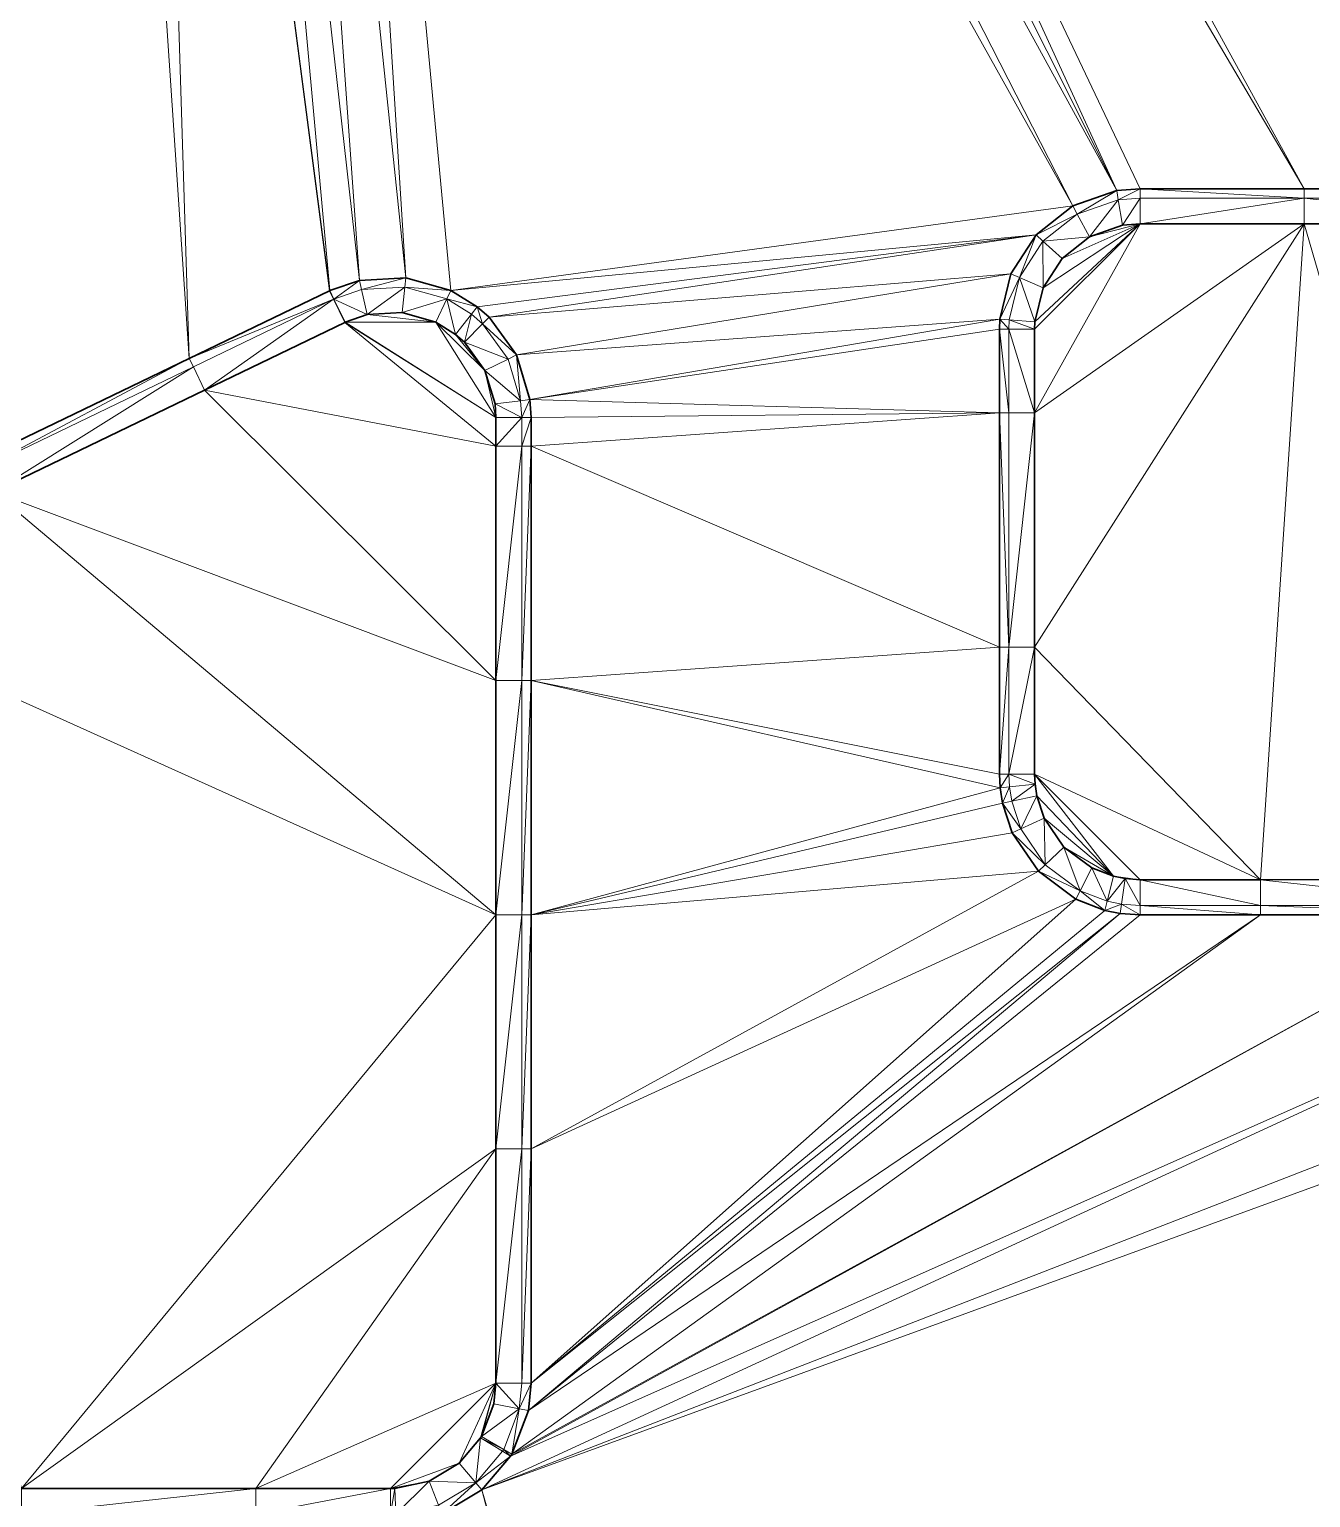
# Model space of a CAD drawing. Header units: metres. Extents: x 246428 to 246884, y 7418966 to 7419490.
# Drawn here: x 246680.49 to 246685.96, y 7419414.17 to 7419420.44 of the extents above; entities that cross this region are included whole.
import ezdxf

# ---------------------------------------------------------------- set-up
doc = ezdxf.new("R2010")
doc.units = ezdxf.units.M
doc.linetypes.add('blank name', pattern=[0])
doc.layers.add('_12D_UNMAPPED', color=7, linetype='Continuous')
for name, color, linetype, lineweight, true_color in [('KERB_BACK', 7, 'Continuous', 35, 0x5fd2ff), ('KERB_LINE', 7, 'Continuous', 18, 0xb9b9b9), ('KERB_LIP', 7, 'Continuous', 35, 0x5fd2ff), ('KERB_TOP', 7, 'Continuous', 18, 0xb9b9b9)]:
    doc.layers.add(name, color=color, linetype=linetype, lineweight=lineweight, true_color=true_color)

msp = doc.modelspace()

# ---------------------------------------------------------------- linework, layer by layer
at = {"layer": '_12D_UNMAPPED', "color": 3, "linetype": 'blank name', "lineweight": 0}
for points in [[(246687.2919, 7419419.734, 34.391), (246682.5314, 7419426.3465, 34.2366), (246687.5807, 7419430.9053, 34.2846)], [(246682.5314, 7419426.3465, 34.2366), (246686.9295, 7419419.7553, 34.3842), (246682.4414, 7419426.1137, 34.2375)], [(246686.9594, 7419419.7551, 34.3848), (246686.9296, 7419419.7553, 34.3842), (246682.5314, 7419426.3465, 34.2366)], [(246686.9296, 7419419.7553, 34.3842), (246686.9295, 7419419.7553, 34.3842), (246682.5314, 7419426.3465, 34.2366)], [(246687.2252, 7419419.7411, 34.3896), (246686.9594, 7419419.7551, 34.3848), (246682.5314, 7419426.3465, 34.2366)], [(246687.2919, 7419419.734, 34.391), (246687.2252, 7419419.7411, 34.3896), (246682.5314, 7419426.3465, 34.2366)], [(246682.4414, 7419426.1137, 34.2375), (246685.9295, 7419419.7553, 34.366), (246682.3086, 7419425.9024, 34.2384)], [(246686.9295, 7419419.7553, 34.3842), (246685.9295, 7419419.7553, 34.366), (246682.4414, 7419426.1137, 34.2375)], [(246682.3086, 7419425.9024, 34.2384), (246685.1299, 7419419.747, 34.3517), (246682.1378, 7419425.7204, 34.2358)], [(246685.2295, 7419419.7553, 34.3532), (246685.1299, 7419419.747, 34.3517), (246682.3086, 7419425.9024, 34.2384)], [(246685.9295, 7419419.7553, 34.366), (246685.2295, 7419419.7553, 34.3532), (246682.3086, 7419425.9024, 34.2384)], [(246680.5188, 7419425.6426, 34.2083), (246679.3689, 7419418.1618, 34.2622), (246680.3313, 7419425.8074, 34.2035)], [(246682.1378, 7419425.7204, 34.2358), (246685.1299, 7419419.747, 34.3517), (246681.9353, 7419425.5743, 34.2332)], [(246680.2697, 7419418.5962, 34.2743), (246679.3689, 7419418.1618, 34.2622), (246680.5188, 7419425.6426, 34.2083)], [(246680.7343, 7419425.5166, 34.2132), (246680.2697, 7419418.5962, 34.2743), (246680.5188, 7419425.6426, 34.2083)], [(246681.9353, 7419425.5743, 34.2332), (246684.9418, 7419419.6818, 34.3487), (246681.7087, 7419425.4697, 34.2305)], [(246685.1299, 7419419.747, 34.3517), (246684.9418, 7419419.6818, 34.3487), (246681.9353, 7419425.5743, 34.2332)], [(246681.1704, 7419419.0306, 34.2864), (246680.2697, 7419418.5962, 34.2743), (246680.7343, 7419425.5166, 34.2132)], [(246680.9699, 7419425.4342, 34.2181), (246681.1704, 7419419.0306, 34.2864), (246680.7343, 7419425.5166, 34.2132)], [(246681.7087, 7419425.4697, 34.2305), (246682.0953, 7419419.3751, 34.3005), (246681.4663, 7419425.4102, 34.2279)], [(246682.2868, 7419419.3208, 34.3042), (246682.0953, 7419419.3751, 34.3005), (246681.7087, 7419425.4697, 34.2305)], [(246684.9418, 7419419.6818, 34.3487), (246682.2868, 7419419.3208, 34.3042), (246681.7087, 7419425.4697, 34.2305)], [(246681.7709, 7419419.3202, 34.2944), (246681.7689, 7419419.3192, 34.2944), (246680.9699, 7419425.4342, 34.2181)], [(246681.2169, 7419425.3983, 34.223), (246681.7709, 7419419.3202, 34.2944), (246680.9699, 7419425.4342, 34.2181)], [(246681.7689, 7419419.3192, 34.2944), (246681.1704, 7419419.0306, 34.2864), (246680.9699, 7419425.4342, 34.2181)], [(246681.4663, 7419425.4102, 34.2279), (246681.8966, 7419419.3639, 34.2969), (246681.2169, 7419425.3983, 34.223)], [(246681.8966, 7419419.3639, 34.2969), (246681.7709, 7419419.3202, 34.2944), (246681.2169, 7419425.3983, 34.223)], [(246682.0953, 7419419.3751, 34.3005), (246681.8966, 7419419.3639, 34.2969), (246681.4663, 7419425.4102, 34.2279)], [(246684.9418, 7419419.6818, 34.3487), (246685.1299, 7419419.747, 34.3517), (246684.961, 7419419.6467, 34.4987)], [(246685.1299, 7419419.747, 34.3517), (246685.1366, 7419419.7075, 34.5017), (246684.961, 7419419.6467, 34.4987)], [(246685.1299, 7419419.747, 34.3517), (246685.2295, 7419419.7553, 34.3532), (246685.1366, 7419419.7075, 34.5017)], [(246685.2295, 7419419.7553, 34.3532), (246685.2295, 7419419.7153, 34.5032), (246685.1366, 7419419.7075, 34.5017)], [(246685.2295, 7419419.7553, 34.3532), (246685.9295, 7419419.7553, 34.366), (246685.9295, 7419419.7153, 34.516)], [(246685.2295, 7419419.7553, 34.3532), (246685.9295, 7419419.7153, 34.516), (246685.2295, 7419419.7153, 34.5032)], [(246685.9295, 7419419.7553, 34.366), (246686.9295, 7419419.7153, 34.5342), (246685.9295, 7419419.7153, 34.516)], [(246685.9295, 7419419.7553, 34.366), (246686.9295, 7419419.7553, 34.3842), (246686.9295, 7419419.7153, 34.5342)], [(246682.2868, 7419419.3208, 34.3042), (246684.9418, 7419419.6818, 34.3487), (246684.7854, 7419419.5587, 34.3486)], [(246684.7854, 7419419.5587, 34.3486), (246684.9418, 7419419.6818, 34.3487), (246684.961, 7419419.6467, 34.4987)], [(246684.961, 7419419.6467, 34.4987), (246685.1366, 7419419.7075, 34.5017), (246685.0137, 7419419.5502, 34.4987)], [(246685.1366, 7419419.7075, 34.5017), (246685.1548, 7419419.599, 34.5017), (246685.0137, 7419419.5502, 34.4987)], [(246685.1366, 7419419.7075, 34.5017), (246685.2295, 7419419.7153, 34.5032), (246685.1548, 7419419.599, 34.5017)], [(246685.2295, 7419419.7153, 34.5032), (246685.2295, 7419419.6053, 34.5032), (246685.1548, 7419419.599, 34.5017)], [(246685.2295, 7419419.7153, 34.5032), (246685.9295, 7419419.7153, 34.516), (246685.2295, 7419419.6053, 34.5032)], [(246685.9295, 7419419.7153, 34.516), (246685.9295, 7419419.6053, 34.516), (246685.2295, 7419419.6053, 34.5032)], [(246685.9295, 7419419.7153, 34.516), (246686.9295, 7419419.6053, 34.5342), (246685.9295, 7419419.6053, 34.516)], [(246685.9295, 7419419.7153, 34.516), (246686.9295, 7419419.7153, 34.5342), (246686.9295, 7419419.6053, 34.5342)], [(246684.7854, 7419419.5587, 34.3486), (246684.961, 7419419.6467, 34.4987), (246684.815, 7419419.5318, 34.4986)], [(246684.815, 7419419.5318, 34.4986), (246684.961, 7419419.6467, 34.4987), (246685.0137, 7419419.5502, 34.4987)], [(246682.4, 7419419.2507, 34.3066), (246682.2868, 7419419.3208, 34.3042), (246684.7854, 7419419.5587, 34.3486)], [(246682.45, 7419419.2067, 34.3077), (246682.4, 7419419.2507, 34.3066), (246684.7854, 7419419.5587, 34.3486)], [(246682.45, 7419419.2067, 34.3077), (246684.7854, 7419419.5587, 34.3486), (246684.6778, 7419419.3912, 34.3484)], [(246684.6778, 7419419.3912, 34.3484), (246684.7854, 7419419.5587, 34.3486), (246684.7146, 7419419.3755, 34.4984)], [(246684.7854, 7419419.5587, 34.3486), (246684.815, 7419419.5318, 34.4986), (246684.7146, 7419419.3755, 34.4984)], [(246684.7795, 7419418.7978, 34.5018), (246685.9295, 7419419.6053, 34.516), (246684.7795, 7419417.7978, 34.5118)], [(246684.7795, 7419419.1553, 34.4983), (246685.2295, 7419419.6053, 34.5032), (246684.7795, 7419418.7978, 34.5018)], [(246684.7806, 7419419.1871, 34.4983), (246685.2295, 7419419.6053, 34.5032), (246684.7795, 7419419.1553, 34.4983)], [(246685.2295, 7419419.6053, 34.5032), (246685.9295, 7419419.6053, 34.516), (246684.7795, 7419418.7978, 34.5018)], [(246684.7795, 7419417.7978, 34.5118), (246685.9295, 7419419.6053, 34.516), (246685.7442, 7419416.805, 34.5436)], [(246684.8157, 7419419.3322, 34.4984), (246685.2295, 7419419.6053, 34.5032), (246684.7806, 7419419.1871, 34.4983)], [(246684.8964, 7419419.4579, 34.4986), (246685.2295, 7419419.6053, 34.5032), (246684.8157, 7419419.3322, 34.4984)], [(246685.0137, 7419419.5502, 34.4987), (246685.2295, 7419419.6053, 34.5032), (246684.8964, 7419419.4579, 34.4986)], [(246685.1548, 7419419.599, 34.5017), (246685.2295, 7419419.6053, 34.5032), (246685.0137, 7419419.5502, 34.4987)], [(246685.7442, 7419416.805, 34.5436), (246685.9295, 7419419.6053, 34.516), (246686.7442, 7419416.8051, 34.5619)], [(246685.9295, 7419419.6053, 34.516), (246686.9295, 7419419.6053, 34.5342), (246686.7442, 7419416.8051, 34.5619)], [(246684.7146, 7419419.3755, 34.4984), (246684.815, 7419419.5318, 34.4986), (246684.8157, 7419419.3322, 34.4984)], [(246684.815, 7419419.5318, 34.4986), (246685.0137, 7419419.5502, 34.4987), (246684.8964, 7419419.4579, 34.4986)], [(246684.815, 7419419.5318, 34.4986), (246684.8964, 7419419.4579, 34.4986), (246684.8157, 7419419.3322, 34.4984)], [(246681.8966, 7419419.3639, 34.2969), (246682.0953, 7419419.3751, 34.3005), (246681.9054, 7419419.3248, 34.4469)], [(246682.0953, 7419419.3751, 34.3005), (246682.0909, 7419419.3354, 34.4505), (246681.9054, 7419419.3248, 34.4469)], [(246682.0953, 7419419.3751, 34.3005), (246682.2868, 7419419.3208, 34.3042), (246682.0909, 7419419.3354, 34.4505)], [(246682.5669, 7419419.0456, 34.311), (246682.45, 7419419.2067, 34.3077), (246684.6778, 7419419.3912, 34.3484)], [(246682.5669, 7419419.0456, 34.311), (246684.6778, 7419419.3912, 34.3484), (246684.631, 7419419.1977, 34.3483)], [(246684.631, 7419419.1977, 34.3483), (246684.6778, 7419419.3912, 34.3484), (246684.7146, 7419419.3755, 34.4984)], [(246684.631, 7419419.1977, 34.3483), (246684.7146, 7419419.3755, 34.4984), (246684.6709, 7419419.1949, 34.4983)], [(246684.6709, 7419419.1949, 34.4983), (246684.7146, 7419419.3755, 34.4984), (246684.7806, 7419419.1871, 34.4983)], [(246684.7146, 7419419.3755, 34.4984), (246684.8157, 7419419.3322, 34.4984), (246684.7806, 7419419.1871, 34.4983)], [(246681.1704, 7419419.0306, 34.2864), (246681.7689, 7419419.3192, 34.2944), (246681.7862, 7419419.2832, 34.4444)], [(246681.7689, 7419419.3192, 34.2944), (246681.7709, 7419419.3202, 34.2944), (246681.7881, 7419419.2841, 34.4444)], [(246681.7689, 7419419.3192, 34.2944), (246681.7881, 7419419.2841, 34.4444), (246681.7862, 7419419.2832, 34.4444)], [(246681.7709, 7419419.3202, 34.2944), (246681.8966, 7419419.3639, 34.2969), (246681.7881, 7419419.2841, 34.4444)], [(246681.8966, 7419419.3639, 34.2969), (246681.9054, 7419419.3248, 34.4469), (246681.7881, 7419419.2841, 34.4444)], [(246681.7881, 7419419.2841, 34.4444), (246681.9054, 7419419.3248, 34.4469), (246681.9298, 7419419.2176, 34.4469)], [(246681.9054, 7419419.3248, 34.4469), (246682.0909, 7419419.3354, 34.4505), (246681.9298, 7419419.2176, 34.4469)], [(246682.0909, 7419419.3354, 34.4505), (246682.0789, 7419419.226, 34.4505), (246681.9298, 7419419.2176, 34.4469)], [(246682.0909, 7419419.3354, 34.4505), (246682.2697, 7419419.2846, 34.4542), (246682.0789, 7419419.226, 34.4505)], [(246682.2868, 7419419.3208, 34.3042), (246682.2697, 7419419.2846, 34.4542), (246682.0909, 7419419.3354, 34.4505)], [(246682.2868, 7419419.3208, 34.3042), (246682.4, 7419419.2507, 34.3066), (246682.2697, 7419419.2846, 34.4542)], [(246681.1704, 7419419.0306, 34.2864), (246681.7862, 7419419.2832, 34.4444), (246681.1878, 7419418.9946, 34.4364)], [(246681.1878, 7419418.9946, 34.4364), (246681.7862, 7419419.2832, 34.4444), (246681.2355, 7419418.8955, 34.4364)], [(246681.7862, 7419419.2832, 34.4444), (246681.834, 7419419.1841, 34.4444), (246681.2355, 7419418.8955, 34.4364)], [(246681.7862, 7419419.2832, 34.4444), (246681.7881, 7419419.2841, 34.4444), (246681.834, 7419419.1841, 34.4444)], [(246681.7881, 7419419.2841, 34.4444), (246681.9298, 7419419.2176, 34.4469), (246681.8355, 7419419.1848, 34.4444)], [(246681.7881, 7419419.2841, 34.4444), (246681.8355, 7419419.1848, 34.4444), (246681.834, 7419419.1841, 34.4444)], [(246682.2697, 7419419.2846, 34.4542), (246682.2225, 7419419.1853, 34.4542), (246682.0789, 7419419.226, 34.4505)], [(246682.2697, 7419419.2846, 34.4542), (246682.3073, 7419419.1327, 34.4566), (246682.2225, 7419419.1853, 34.4542)], [(246682.2697, 7419419.2846, 34.4542), (246682.3753, 7419419.2193, 34.4566), (246682.3073, 7419419.1327, 34.4566)], [(246682.4, 7419419.2507, 34.3066), (246682.3753, 7419419.2193, 34.4566), (246682.2697, 7419419.2846, 34.4542)], [(246682.4, 7419419.2507, 34.3066), (246682.422, 7419419.1782, 34.4577), (246682.3753, 7419419.2193, 34.4566)], [(246682.4, 7419419.2507, 34.3066), (246682.45, 7419419.2067, 34.3077), (246682.422, 7419419.1782, 34.4577)], [(246681.834, 7419419.1841, 34.4444), (246682.4795, 7419418.6553, 34.4668), (246681.2355, 7419418.8955, 34.4364)], [(246681.8355, 7419419.1848, 34.4444), (246682.4795, 7419418.7788, 34.4655), (246681.834, 7419419.1841, 34.4444)], [(246682.4795, 7419418.7788, 34.4655), (246682.4795, 7419418.6553, 34.4668), (246681.834, 7419419.1841, 34.4444)], [(246681.9298, 7419419.2176, 34.4469), (246682.2225, 7419419.1853, 34.4542), (246681.8355, 7419419.1848, 34.4444)], [(246682.2225, 7419419.1853, 34.4542), (246682.4795, 7419418.7788, 34.4655), (246681.8355, 7419419.1848, 34.4444)], [(246682.0789, 7419419.226, 34.4505), (246682.2225, 7419419.1853, 34.4542), (246681.9298, 7419419.2176, 34.4469)], [(246682.4325, 7419418.9789, 34.461), (246682.4795, 7419418.7788, 34.4655), (246682.2225, 7419419.1853, 34.4542)], [(246682.3073, 7419419.1327, 34.4566), (246682.4325, 7419418.9789, 34.461), (246682.2225, 7419419.1853, 34.4542)], [(246682.3753, 7419419.2193, 34.4566), (246682.3449, 7419419.0997, 34.4577), (246682.3073, 7419419.1327, 34.4566)], [(246682.3753, 7419419.2193, 34.4566), (246682.422, 7419419.1782, 34.4577), (246682.3449, 7419419.0997, 34.4577)], [(246682.45, 7419419.2067, 34.3077), (246682.5669, 7419419.0456, 34.311), (246682.422, 7419419.1782, 34.4577)], [(246682.6246, 7419418.8551, 34.3143), (246682.5669, 7419419.0456, 34.311), (246684.631, 7419419.1977, 34.3483)], [(246682.6246, 7419418.8551, 34.3143), (246684.631, 7419419.1977, 34.3483), (246684.6295, 7419419.1553, 34.3483)], [(246684.6295, 7419419.1553, 34.3483), (246684.631, 7419419.1977, 34.3483), (246684.6695, 7419419.1553, 34.4983)], [(246684.631, 7419419.1977, 34.3483), (246684.6709, 7419419.1949, 34.4983), (246684.6695, 7419419.1553, 34.4983)], [(246684.6695, 7419419.1553, 34.4983), (246684.6709, 7419419.1949, 34.4983), (246684.7795, 7419419.1553, 34.4983)], [(246684.6709, 7419419.1949, 34.4983), (246684.7806, 7419419.1871, 34.4983), (246684.7795, 7419419.1553, 34.4983)], [(246682.3449, 7419419.0997, 34.4577), (246682.4325, 7419418.9789, 34.461), (246682.3073, 7419419.1327, 34.4566)], [(246682.422, 7419419.1782, 34.4577), (246682.5311, 7419419.0278, 34.461), (246682.3449, 7419419.0997, 34.4577)], [(246682.5669, 7419419.0456, 34.311), (246682.5311, 7419419.0278, 34.461), (246682.422, 7419419.1782, 34.4577)], [(246682.6246, 7419418.8551, 34.3143), (246684.6295, 7419419.1553, 34.3483), (246684.6295, 7419418.7978, 34.3518)], [(246684.6295, 7419418.7978, 34.3518), (246684.6295, 7419419.1553, 34.3483), (246684.6695, 7419418.7978, 34.5018)], [(246684.6295, 7419419.1553, 34.3483), (246684.6695, 7419419.1553, 34.4983), (246684.6695, 7419418.7978, 34.5018)], [(246684.6695, 7419418.7978, 34.5018), (246684.6695, 7419419.1553, 34.4983), (246684.7795, 7419418.7978, 34.5018)], [(246684.6695, 7419419.1553, 34.4983), (246684.7795, 7419419.1553, 34.4983), (246684.7795, 7419418.7978, 34.5018)], [(246682.5311, 7419419.0278, 34.461), (246682.4325, 7419418.9789, 34.461), (246682.3449, 7419419.0997, 34.4577)], [(246680.2697, 7419418.5962, 34.2743), (246681.1704, 7419419.0306, 34.2864), (246680.287, 7419418.5602, 34.4243)], [(246681.1704, 7419419.0306, 34.2864), (246681.1878, 7419418.9946, 34.4364), (246680.287, 7419418.5602, 34.4243)], [(246680.287, 7419418.5602, 34.4243), (246681.1878, 7419418.9946, 34.4364), (246680.3348, 7419418.4611, 34.4243)], [(246681.1878, 7419418.9946, 34.4364), (246681.2355, 7419418.8955, 34.4364), (246680.3348, 7419418.4611, 34.4243)], [(246682.5311, 7419419.0278, 34.461), (246682.5849, 7419418.85, 34.4643), (246682.4325, 7419418.9789, 34.461)], [(246682.5669, 7419419.0456, 34.311), (246682.5849, 7419418.85, 34.4643), (246682.5311, 7419419.0278, 34.461)], [(246682.5669, 7419419.0456, 34.311), (246682.6246, 7419418.8551, 34.3143), (246682.5849, 7419418.85, 34.4643)], [(246682.4758, 7419418.836, 34.4643), (246682.4795, 7419418.7788, 34.4655), (246682.4325, 7419418.9789, 34.461)], [(246682.5849, 7419418.85, 34.4643), (246682.4758, 7419418.836, 34.4643), (246682.4325, 7419418.9789, 34.461)], [(246681.2355, 7419418.8955, 34.4364), (246682.4795, 7419417.6553, 34.4768), (246680.3348, 7419418.4611, 34.4243)], [(246682.4795, 7419418.6553, 34.4668), (246682.4795, 7419417.6553, 34.4768), (246681.2355, 7419418.8955, 34.4364)], [(246682.5849, 7419418.85, 34.4643), (246682.5895, 7419418.7788, 34.4655), (246682.4758, 7419418.836, 34.4643)], [(246682.5895, 7419418.7788, 34.4655), (246682.4795, 7419418.7788, 34.4655), (246682.4758, 7419418.836, 34.4643)], [(246682.6246, 7419418.8551, 34.3143), (246682.5895, 7419418.7788, 34.4655), (246682.5849, 7419418.85, 34.4643)], [(246682.6246, 7419418.8551, 34.3143), (246682.6295, 7419418.7788, 34.3155), (246682.5895, 7419418.7788, 34.4655)], [(246682.6295, 7419418.7788, 34.3155), (246682.6246, 7419418.8551, 34.3143), (246684.6295, 7419418.7978, 34.3518)], [(246682.5895, 7419418.7788, 34.4655), (246682.4795, 7419418.6553, 34.4668), (246682.4795, 7419418.7788, 34.4655)], [(246682.5895, 7419418.7788, 34.4655), (246682.5895, 7419418.6553, 34.4668), (246682.4795, 7419418.6553, 34.4668)], [(246682.6295, 7419418.7788, 34.3155), (246682.5895, 7419418.6553, 34.4668), (246682.5895, 7419418.7788, 34.4655)], [(246682.6295, 7419418.7788, 34.3155), (246682.6295, 7419418.6553, 34.3168), (246682.5895, 7419418.6553, 34.4668)], [(246682.6295, 7419418.6553, 34.3168), (246682.6295, 7419418.7788, 34.3155), (246684.6295, 7419418.7978, 34.3518)], [(246682.6295, 7419418.6553, 34.3168), (246684.6295, 7419418.7978, 34.3518), (246684.6295, 7419417.7978, 34.3618)], [(246684.6295, 7419417.7978, 34.3618), (246684.6295, 7419418.7978, 34.3518), (246684.6695, 7419417.7978, 34.5118)], [(246684.6295, 7419418.7978, 34.3518), (246684.6695, 7419418.7978, 34.5018), (246684.6695, 7419417.7978, 34.5118)], [(246684.6695, 7419417.7978, 34.5118), (246684.7795, 7419418.7978, 34.5018), (246684.7795, 7419417.7978, 34.5118)], [(246684.6695, 7419417.7978, 34.5118), (246684.6695, 7419418.7978, 34.5018), (246684.7795, 7419418.7978, 34.5018)], [(246682.5895, 7419418.6553, 34.4668), (246682.5895, 7419417.6553, 34.4768), (246682.4795, 7419417.6553, 34.4768)], [(246682.5895, 7419418.6553, 34.4668), (246682.4795, 7419417.6553, 34.4768), (246682.4795, 7419418.6553, 34.4668)], [(246682.6295, 7419418.6553, 34.3168), (246682.6295, 7419417.6553, 34.3268), (246682.5895, 7419417.6553, 34.4768)], [(246682.6295, 7419418.6553, 34.3168), (246682.5895, 7419417.6553, 34.4768), (246682.5895, 7419418.6553, 34.4668)], [(246682.6295, 7419417.6553, 34.3268), (246682.6295, 7419418.6553, 34.3168), (246684.6295, 7419417.7978, 34.3618)], [(246680.3348, 7419418.4611, 34.4243), (246682.4795, 7419416.6553, 34.4868), (246679.4341, 7419418.0267, 34.4122)], [(246682.4795, 7419417.6553, 34.4768), (246682.4795, 7419416.6553, 34.4868), (246680.3348, 7419418.4611, 34.4243)], [(246679.4341, 7419418.0267, 34.4122), (246682.4795, 7419416.6553, 34.4868), (246680.4538, 7419414.2053, 34.4731)], [(246682.6295, 7419417.6553, 34.3268), (246684.6295, 7419417.7978, 34.3618), (246684.6295, 7419417.255, 34.3673)], [(246684.6295, 7419417.255, 34.3673), (246684.6695, 7419417.7978, 34.5118), (246684.6695, 7419417.255, 34.5173)], [(246684.6295, 7419417.255, 34.3673), (246684.6295, 7419417.7978, 34.3618), (246684.6695, 7419417.7978, 34.5118)], [(246684.6695, 7419417.255, 34.5173), (246684.7795, 7419417.7978, 34.5118), (246684.7795, 7419417.255, 34.5173)], [(246684.6695, 7419417.255, 34.5173), (246684.6695, 7419417.7978, 34.5118), (246684.7795, 7419417.7978, 34.5118)], [(246684.7795, 7419417.255, 34.5173), (246684.7795, 7419417.7978, 34.5118), (246685.7442, 7419416.805, 34.5436)], [(246682.5895, 7419417.6553, 34.4768), (246682.5895, 7419416.6553, 34.4868), (246682.4795, 7419416.6553, 34.4868)], [(246682.5895, 7419417.6553, 34.4768), (246682.4795, 7419416.6553, 34.4868), (246682.4795, 7419417.6553, 34.4768)], [(246682.6295, 7419417.6553, 34.3268), (246682.6295, 7419416.6553, 34.3368), (246682.5895, 7419416.6553, 34.4868)], [(246682.6295, 7419417.6553, 34.3268), (246682.5895, 7419416.6553, 34.4868), (246682.5895, 7419417.6553, 34.4768)], [(246682.6295, 7419416.6553, 34.3368), (246682.6295, 7419417.6553, 34.3268), (246684.6322, 7419417.1978, 34.3679)], [(246682.6295, 7419417.6553, 34.3268), (246684.6295, 7419417.255, 34.3673), (246684.6322, 7419417.1978, 34.3679)], [(246684.6322, 7419417.1978, 34.3679), (246684.6295, 7419417.255, 34.3673), (246684.6695, 7419417.255, 34.5173)], [(246684.6322, 7419417.1978, 34.3679), (246684.6695, 7419417.255, 34.5173), (246684.672, 7419417.2017, 34.5179)], [(246684.672, 7419417.2017, 34.5179), (246684.6695, 7419417.255, 34.5173), (246684.7815, 7419417.2121, 34.5179)], [(246684.6695, 7419417.255, 34.5173), (246684.7795, 7419417.255, 34.5173), (246684.7815, 7419417.2121, 34.5179)], [(246684.7815, 7419417.2121, 34.5179), (246684.7795, 7419417.255, 34.5173), (246684.789, 7419417.1627, 34.5187)], [(246684.789, 7419417.1627, 34.5187), (246684.7795, 7419417.255, 34.5173), (246685.1168, 7419416.8193, 34.5313)], [(246685.2295, 7419416.805, 34.5342), (246684.7795, 7419417.255, 34.5173), (246685.7442, 7419416.805, 34.5436)], [(246685.1168, 7419416.8193, 34.5313), (246684.7795, 7419417.255, 34.5173), (246685.2295, 7419416.805, 34.5342)], [(246682.6295, 7419416.6553, 34.3368), (246684.6322, 7419417.1978, 34.3679), (246684.6422, 7419417.132, 34.3687)], [(246684.6422, 7419417.132, 34.3687), (246684.6322, 7419417.1978, 34.3679), (246684.672, 7419417.2017, 34.5179)], [(246684.6422, 7419417.132, 34.3687), (246684.672, 7419417.2017, 34.5179), (246684.6814, 7419417.1402, 34.5187)], [(246684.6814, 7419417.1402, 34.5187), (246684.672, 7419417.2017, 34.5179), (246684.7815, 7419417.2121, 34.5179)], [(246684.6814, 7419417.1402, 34.5187), (246684.7815, 7419417.2121, 34.5179), (246684.789, 7419417.1627, 34.5187)], [(246682.6295, 7419416.6553, 34.3368), (246684.6422, 7419417.132, 34.3687), (246684.6838, 7419417.0056, 34.3712)], [(246684.6422, 7419417.132, 34.3687), (246684.6814, 7419417.1402, 34.5187), (246684.7202, 7419417.0222, 34.5212)], [(246684.6838, 7419417.0056, 34.3712), (246684.6422, 7419417.132, 34.3687), (246684.7202, 7419417.0222, 34.5212)], [(246684.7202, 7419417.0222, 34.5212), (246684.6814, 7419417.1402, 34.5187), (246684.789, 7419417.1627, 34.5187)], [(246684.7202, 7419417.0222, 34.5212), (246684.789, 7419417.1627, 34.5187), (246684.8202, 7419417.0679, 34.5212)], [(246684.8202, 7419417.0679, 34.5212), (246684.789, 7419417.1627, 34.5187), (246685.1168, 7419416.8193, 34.5313)], [(246684.8244, 7419416.8684, 34.525), (246684.7202, 7419417.0222, 34.5212), (246684.8202, 7419417.0679, 34.5212)], [(246684.904, 7419416.9443, 34.525), (246684.8202, 7419417.0679, 34.5212), (246685.1168, 7419416.8193, 34.5313)], [(246684.8244, 7419416.8684, 34.525), (246684.8202, 7419417.0679, 34.5212), (246684.904, 7419416.9443, 34.525)], [(246682.6295, 7419416.6553, 34.3368), (246684.6838, 7419417.0056, 34.3712), (246684.7954, 7419416.8407, 34.375)], [(246684.6838, 7419417.0056, 34.3712), (246684.7202, 7419417.0222, 34.5212), (246684.8244, 7419416.8684, 34.525)], [(246684.7954, 7419416.8407, 34.375), (246684.6838, 7419417.0056, 34.3712), (246684.8244, 7419416.8684, 34.525)], [(246684.9732, 7419416.7571, 34.5288), (246684.8244, 7419416.8684, 34.525), (246684.904, 7419416.9443, 34.525)], [(246684.9732, 7419416.7571, 34.5288), (246684.904, 7419416.9443, 34.525), (246685.0235, 7419416.8549, 34.5288)], [(246685.0235, 7419416.8549, 34.5288), (246684.904, 7419416.9443, 34.525), (246685.1168, 7419416.8193, 34.5313)], [(246684.7954, 7419416.8407, 34.375), (246684.8244, 7419416.8684, 34.525), (246684.9732, 7419416.7571, 34.5288)], [(246682.6295, 7419415.6553, 34.3468), (246684.7954, 7419416.8407, 34.375), (246684.9549, 7419416.7215, 34.3788)], [(246682.6295, 7419415.6553, 34.3468), (246682.6295, 7419416.6553, 34.3368), (246684.7954, 7419416.8407, 34.375)], [(246684.9549, 7419416.7215, 34.3788), (246684.7954, 7419416.8407, 34.375), (246684.9732, 7419416.7571, 34.5288)], [(246685.0892, 7419416.7129, 34.5313), (246684.9732, 7419416.7571, 34.5288), (246685.0235, 7419416.8549, 34.5288)], [(246685.0892, 7419416.7129, 34.5313), (246685.0235, 7419416.8549, 34.5288), (246685.1168, 7419416.8193, 34.5313)], [(246685.0892, 7419416.7129, 34.5313), (246685.1168, 7419416.8193, 34.5313), (246685.1658, 7419416.8095, 34.5326)], [(246685.1502, 7419416.7006, 34.5326), (246685.0892, 7419416.7129, 34.5313), (246685.1658, 7419416.8095, 34.5326)], [(246685.1658, 7419416.8095, 34.5326), (246685.1168, 7419416.8193, 34.5313), (246685.2295, 7419416.805, 34.5342)], [(246685.2295, 7419416.695, 34.5342), (246685.1502, 7419416.7006, 34.5326), (246685.1658, 7419416.8095, 34.5326)], [(246685.2295, 7419416.695, 34.5342), (246685.1658, 7419416.8095, 34.5326), (246685.2295, 7419416.805, 34.5342)], [(246685.7442, 7419416.695, 34.5436), (246685.2295, 7419416.805, 34.5342), (246685.7442, 7419416.805, 34.5436)], [(246685.7442, 7419416.695, 34.5436), (246685.2295, 7419416.695, 34.5342), (246685.2295, 7419416.805, 34.5342)], [(246686.7442, 7419416.6951, 34.5619), (246685.7442, 7419416.805, 34.5436), (246686.7442, 7419416.8051, 34.5619)], [(246686.7442, 7419416.6951, 34.5619), (246685.7442, 7419416.695, 34.5436), (246685.7442, 7419416.805, 34.5436)], [(246685.0792, 7419416.6741, 34.3813), (246684.9549, 7419416.7215, 34.3788), (246684.9732, 7419416.7571, 34.5288)], [(246685.0792, 7419416.6741, 34.3813), (246684.9732, 7419416.7571, 34.5288), (246685.0892, 7419416.7129, 34.5313)], [(246682.6295, 7419414.6553, 34.3568), (246682.6295, 7419415.6553, 34.3468), (246684.9549, 7419416.7215, 34.3788)], [(246682.6295, 7419414.6553, 34.3568), (246684.9549, 7419416.7215, 34.3788), (246685.0792, 7419416.6741, 34.3813)], [(246682.6295, 7419414.6552, 34.3568), (246685.0792, 7419416.6741, 34.3813), (246685.1445, 7419416.661, 34.3826)], [(246682.6295, 7419414.6552, 34.3568), (246682.6295, 7419414.6553, 34.3568), (246685.0792, 7419416.6741, 34.3813)], [(246685.0792, 7419416.6741, 34.3813), (246685.0892, 7419416.7129, 34.5313), (246685.1502, 7419416.7006, 34.5326)], [(246685.1445, 7419416.661, 34.3826), (246685.0792, 7419416.6741, 34.3813), (246685.1502, 7419416.7006, 34.5326)], [(246685.2295, 7419416.655, 34.3842), (246685.1445, 7419416.661, 34.3826), (246685.1502, 7419416.7006, 34.5326)], [(246685.2295, 7419416.655, 34.3842), (246685.1502, 7419416.7006, 34.5326), (246685.2295, 7419416.695, 34.5342)], [(246685.7443, 7419416.655, 34.3936), (246685.2295, 7419416.655, 34.3842), (246685.2295, 7419416.695, 34.5342)], [(246685.7443, 7419416.655, 34.3936), (246685.2295, 7419416.695, 34.5342), (246685.7442, 7419416.695, 34.5436)], [(246686.7443, 7419416.6551, 34.4119), (246685.7442, 7419416.695, 34.5436), (246686.7442, 7419416.6951, 34.5619)], [(246686.7443, 7419416.6551, 34.4119), (246685.7443, 7419416.655, 34.3936), (246685.7442, 7419416.695, 34.5436)], [(246682.4795, 7419416.6553, 34.4868), (246682.4795, 7419415.6553, 34.4968), (246680.4538, 7419414.2053, 34.4731)], [(246682.4193, 7419414.1992, 34.3575), (246688.7443, 7419416.6552, 34.4484), (246689.1566, 7419416.6553, 34.4559)], [(246690.008, 7419388.0553, 34.7574), (246682.4193, 7419414.1992, 34.3575), (246689.1566, 7419416.6553, 34.4559)], [(246682.4193, 7419414.1992, 34.3575), (246687.7443, 7419416.6552, 34.4301), (246688.7443, 7419416.6552, 34.4484)], [(246682.4193, 7419414.1992, 34.3575), (246682.5423, 7419414.3438, 34.36), (246687.7443, 7419416.6552, 34.4301)], [(246682.5895, 7419416.6553, 34.4868), (246682.4795, 7419415.6553, 34.4968), (246682.4795, 7419416.6553, 34.4868)], [(246682.5895, 7419416.6553, 34.4868), (246682.5895, 7419415.6553, 34.4968), (246682.4795, 7419415.6553, 34.4968)], [(246682.5423, 7419414.3438, 34.36), (246686.7443, 7419416.6551, 34.4119), (246687.7443, 7419416.6552, 34.4301)], [(246682.5423, 7419414.3438, 34.36), (246682.5471, 7419414.3518, 34.3599), (246686.7443, 7419416.6551, 34.4119)], [(246682.5471, 7419414.3518, 34.3599), (246685.7443, 7419416.655, 34.3936), (246686.7443, 7419416.6551, 34.4119)], [(246682.5471, 7419414.3518, 34.3599), (246682.6179, 7419414.5379, 34.3579), (246685.7443, 7419416.655, 34.3936)], [(246682.6295, 7419416.6553, 34.3368), (246682.5895, 7419415.6553, 34.4968), (246682.5895, 7419416.6553, 34.4868)], [(246682.6295, 7419416.6553, 34.3368), (246682.6295, 7419415.6553, 34.3468), (246682.5895, 7419415.6553, 34.4968)], [(246682.6179, 7419414.5379, 34.3579), (246685.1445, 7419416.661, 34.3826), (246685.2295, 7419416.655, 34.3842)], [(246682.6179, 7419414.5379, 34.3579), (246682.6295, 7419414.6552, 34.3568), (246685.1445, 7419416.661, 34.3826)], [(246682.6179, 7419414.5379, 34.3579), (246685.2295, 7419416.655, 34.3842), (246685.7443, 7419416.655, 34.3936)], [(246680.4538, 7419414.2053, 34.4731), (246682.4795, 7419415.6553, 34.4968), (246681.4538, 7419414.2053, 34.4913)], [(246682.4795, 7419415.6553, 34.4968), (246682.4795, 7419414.6553, 34.5068), (246681.4538, 7419414.2053, 34.4913)], [(246682.5895, 7419415.6553, 34.4968), (246682.5895, 7419414.6553, 34.5068), (246682.4795, 7419414.6553, 34.5068)], [(246682.5895, 7419415.6553, 34.4968), (246682.4795, 7419414.6553, 34.5068), (246682.4795, 7419415.6553, 34.4968)], [(246682.6295, 7419415.6553, 34.3468), (246682.5895, 7419414.6553, 34.5068), (246682.5895, 7419415.6553, 34.4968)], [(246682.6295, 7419415.6553, 34.3468), (246682.6295, 7419414.6553, 34.3568), (246682.5895, 7419414.6553, 34.5068)], [(246681.4538, 7419414.2053, 34.4913), (246682.4795, 7419414.6553, 34.5068), (246682.0295, 7419414.2053, 34.5018)], [(246682.0295, 7419414.2053, 34.5018), (246682.4795, 7419414.6553, 34.5068), (246682.3219, 7419414.3132, 34.5075)], [(246682.3219, 7419414.3132, 34.5075), (246682.4795, 7419414.6553, 34.5068), (246682.4141, 7419414.4217, 34.51)], [(246682.4141, 7419414.4217, 34.51), (246682.4795, 7419414.6553, 34.5068), (246682.4177, 7419414.4277, 34.5099)], [(246682.4177, 7419414.4277, 34.5099), (246682.4795, 7419414.6553, 34.5068), (246682.4708, 7419414.5672, 34.5079)], [(246682.4708, 7419414.5672, 34.5079), (246682.4795, 7419414.6553, 34.5068), (246682.4795, 7419414.6552, 34.5068)], [(246682.5787, 7419414.5457, 34.5079), (246682.4708, 7419414.5672, 34.5079), (246682.4795, 7419414.6552, 34.5068)], [(246682.5895, 7419414.6553, 34.5068), (246682.5895, 7419414.6552, 34.5068), (246682.4795, 7419414.6552, 34.5068)], [(246682.4795, 7419414.6553, 34.5068), (246682.5895, 7419414.6553, 34.5068), (246682.4795, 7419414.6552, 34.5068)], [(246682.5895, 7419414.6552, 34.5068), (246682.5787, 7419414.5457, 34.5079), (246682.4795, 7419414.6552, 34.5068)], [(246682.6295, 7419414.6552, 34.3568), (246682.6179, 7419414.5379, 34.3579), (246682.5787, 7419414.5457, 34.5079)], [(246682.6295, 7419414.6552, 34.3568), (246682.5787, 7419414.5457, 34.5079), (246682.5895, 7419414.6552, 34.5068)], [(246682.6295, 7419414.6553, 34.3568), (246682.6295, 7419414.6552, 34.3568), (246682.5895, 7419414.6552, 34.5068)], [(246682.5895, 7419414.6553, 34.5068), (246682.6295, 7419414.6553, 34.3568), (246682.5895, 7419414.6552, 34.5068)], [(246682.5787, 7419414.5457, 34.5079), (246682.4177, 7419414.4277, 34.5099), (246682.4708, 7419414.5672, 34.5079)], [(246682.5787, 7419414.5457, 34.5079), (246682.5126, 7419414.3721, 34.5099), (246682.4177, 7419414.4277, 34.5099)], [(246682.5471, 7419414.3518, 34.3599), (246682.5126, 7419414.3721, 34.5099), (246682.5787, 7419414.5457, 34.5079)], [(246682.6179, 7419414.5379, 34.3579), (246682.5471, 7419414.3518, 34.3599), (246682.5787, 7419414.5457, 34.5079)], [(246682.3933, 7419414.2296, 34.5075), (246682.3219, 7419414.3132, 34.5075), (246682.4141, 7419414.4217, 34.51)], [(246682.5081, 7419414.3646, 34.51), (246682.3933, 7419414.2296, 34.5075), (246682.4141, 7419414.4217, 34.51)], [(246682.5126, 7419414.3721, 34.5099), (246682.4141, 7419414.4217, 34.51), (246682.4177, 7419414.4277, 34.5099)], [(246682.5126, 7419414.3721, 34.5099), (246682.5081, 7419414.3646, 34.51), (246682.4141, 7419414.4217, 34.51)], [(246682.5423, 7419414.3438, 34.36), (246682.3933, 7419414.2296, 34.5075), (246682.5081, 7419414.3646, 34.51)], [(246682.5423, 7419414.3438, 34.36), (246682.5081, 7419414.3646, 34.51), (246682.5126, 7419414.3721, 34.5099)], [(246682.5471, 7419414.3518, 34.3599), (246682.5423, 7419414.3438, 34.36), (246682.5126, 7419414.3721, 34.5099)], [(246682.1938, 7419414.2364, 34.5048), (246682.0295, 7419414.2053, 34.5018), (246682.3219, 7419414.3132, 34.5075)], [(246682.3933, 7419414.2296, 34.5075), (246682.1938, 7419414.2364, 34.5048), (246682.3219, 7419414.3132, 34.5075)], [(246682.5423, 7419414.3438, 34.36), (246682.4193, 7419414.1992, 34.3575), (246682.3933, 7419414.2296, 34.5075)], [(246682.0477, 7419414.2056, 34.5021), (246682.0295, 7419414.2053, 34.5018), (246682.1938, 7419414.2364, 34.5048)], [(246682.0522, 7419414.0957, 34.5021), (246682.0477, 7419414.2056, 34.5021), (246682.1938, 7419414.2364, 34.5048)], [(246682.234, 7419414.134, 34.5048), (246682.0522, 7419414.0957, 34.5021), (246682.1938, 7419414.2364, 34.5048)], [(246682.3933, 7419414.2296, 34.5075), (246682.234, 7419414.134, 34.5048), (246682.1938, 7419414.2364, 34.5048)], [(246682.2486, 7419414.0967, 34.3548), (246682.234, 7419414.134, 34.5048), (246682.3933, 7419414.2296, 34.5075)], [(246682.4193, 7419414.1992, 34.3575), (246682.2486, 7419414.0967, 34.3548), (246682.3933, 7419414.2296, 34.5075)], [(246681.4538, 7419414.0953, 34.4913), (246680.4538, 7419414.0953, 34.4731), (246681.4538, 7419414.2053, 34.4913)], [(246680.4538, 7419414.0953, 34.4731), (246680.4538, 7419414.2053, 34.4731), (246681.4538, 7419414.2053, 34.4913)], [(246682.0295, 7419414.0953, 34.5018), (246681.4538, 7419414.0953, 34.4913), (246682.0295, 7419414.2053, 34.5018)], [(246681.4538, 7419414.0953, 34.4913), (246681.4538, 7419414.2053, 34.4913), (246682.0295, 7419414.2053, 34.5018)], [(246682.0295, 7419414.0953, 34.5018), (246682.0295, 7419414.2053, 34.5018), (246682.0477, 7419414.2056, 34.5021)], [(246682.0522, 7419414.0957, 34.5021), (246682.0295, 7419414.0953, 34.5018), (246682.0477, 7419414.2056, 34.5021)], [(246689.2795, 7419388.0553, 34.7441), (246682.2486, 7419414.0967, 34.3548), (246682.4193, 7419414.1992, 34.3575)], [(246690.008, 7419388.0553, 34.7574), (246689.2795, 7419388.0553, 34.7441), (246682.4193, 7419414.1992, 34.3575)]]:
    msp.add_3dface(points, dxfattribs=at)
at = {"layer": 'KERB_BACK'}
for points in [[(246686.9295, 7419419.6053, 34.5342), (246685.9295, 7419419.6053, 34.516), (246685.2295, 7419419.6053, 34.5032), (246685.1548, 7419419.599, 34.5017), (246685.0137, 7419419.5502, 34.4987), (246684.8964, 7419419.4579, 34.4986), (246684.8157, 7419419.3322, 34.4984), (246684.7806, 7419419.1871, 34.4983), (246684.7795, 7419419.1553, 34.4983), (246684.7795, 7419418.7978, 34.5018), (246684.7795, 7419417.7978, 34.5118), (246684.7795, 7419417.255, 34.5173), (246684.7815, 7419417.2121, 34.5179), (246684.789, 7419417.1627, 34.5187), (246684.8202, 7419417.0679, 34.5212), (246684.904, 7419416.9443, 34.525), (246685.0235, 7419416.8549, 34.5288), (246685.1168, 7419416.8193, 34.5313), (246685.1658, 7419416.8095, 34.5326), (246685.2295, 7419416.805, 34.5342), (246685.7442, 7419416.805, 34.5436), (246686.7442, 7419416.8051, 34.5619), (246687.7442, 7419416.8052, 34.5801), (246688.7442, 7419416.8052, 34.5984)], [(246682.4795, 7419414.6553, 34.5068), (246682.4795, 7419415.6553, 34.4968), (246682.4795, 7419416.6553, 34.4868), (246682.4795, 7419417.6553, 34.4768), (246682.4795, 7419418.6553, 34.4668), (246682.4795, 7419418.7788, 34.4655), (246682.4758, 7419418.836, 34.4643), (246682.4325, 7419418.9789, 34.461), (246682.3449, 7419419.0997, 34.4577), (246682.3073, 7419419.1327, 34.4566), (246682.2225, 7419419.1853, 34.4542), (246682.0789, 7419419.226, 34.4505), (246681.9298, 7419419.2176, 34.4469), (246681.8355, 7419419.1848, 34.4444), (246681.834, 7419419.1841, 34.4444), (246681.2355, 7419418.8955, 34.4364), (246680.3348, 7419418.4611, 34.4243)], [(246680.4538, 7419414.2053, 34.4731), (246681.4538, 7419414.2053, 34.4913), (246682.0295, 7419414.2053, 34.5018), (246682.0477, 7419414.2056, 34.5021), (246682.1938, 7419414.2364, 34.5048), (246682.3219, 7419414.3132, 34.5075), (246682.4141, 7419414.4217, 34.51), (246682.4177, 7419414.4277, 34.5099), (246682.4708, 7419414.5672, 34.5079), (246682.4795, 7419414.6552, 34.5068), (246682.4795, 7419414.6553, 34.5068)]]:
    msp.add_polyline3d(points, dxfattribs=at)
at = {"layer": 'KERB_LINE'}
for points in [[(246686.9295, 7419419.7553, 34.3842), (246685.9295, 7419419.7553, 34.366), (246685.2295, 7419419.7553, 34.3532), (246685.1299, 7419419.747, 34.3517), (246684.9418, 7419419.6818, 34.3487), (246684.7854, 7419419.5587, 34.3486), (246684.6778, 7419419.3912, 34.3484), (246684.631, 7419419.1977, 34.3483), (246684.6295, 7419419.1553, 34.3483), (246684.6295, 7419418.7978, 34.3518), (246684.6295, 7419417.7978, 34.3618), (246684.6295, 7419417.255, 34.3673), (246684.6322, 7419417.1978, 34.3679), (246684.6422, 7419417.132, 34.3687), (246684.6838, 7419417.0056, 34.3712), (246684.7954, 7419416.8407, 34.375), (246684.9549, 7419416.7215, 34.3788), (246685.0792, 7419416.6741, 34.3813), (246685.1445, 7419416.661, 34.3826), (246685.2295, 7419416.655, 34.3842), (246685.7443, 7419416.655, 34.3936), (246686.7443, 7419416.6551, 34.4119), (246687.7443, 7419416.6552, 34.4301), (246688.7443, 7419416.6552, 34.4484)], [(246682.6295, 7419414.6553, 34.3568), (246682.6295, 7419415.6553, 34.3468), (246682.6295, 7419416.6553, 34.3368), (246682.6295, 7419417.6553, 34.3268), (246682.6295, 7419418.6553, 34.3168), (246682.6295, 7419418.7788, 34.3155), (246682.6246, 7419418.8551, 34.3143), (246682.5669, 7419419.0456, 34.311), (246682.45, 7419419.2067, 34.3077), (246682.4, 7419419.2507, 34.3066), (246682.2868, 7419419.3208, 34.3042), (246682.0953, 7419419.3751, 34.3005), (246681.8966, 7419419.3639, 34.2969), (246681.7709, 7419419.3202, 34.2944), (246681.7689, 7419419.3192, 34.2944), (246681.1704, 7419419.0306, 34.2864), (246680.2697, 7419418.5962, 34.2743)], [(246680.4538, 7419414.0553, 34.3231), (246681.4538, 7419414.0553, 34.3413), (246682.0295, 7419414.0553, 34.3518), (246682.0538, 7419414.0558, 34.3521), (246682.2486, 7419414.0967, 34.3548), (246682.4193, 7419414.1992, 34.3575), (246682.5423, 7419414.3438, 34.36), (246682.5471, 7419414.3518, 34.3599), (246682.6179, 7419414.5379, 34.3579), (246682.6295, 7419414.6552, 34.3568), (246682.6295, 7419414.6553, 34.3568)]]:
    msp.add_polyline3d(points, dxfattribs=at)
at = {"layer": 'KERB_LIP'}
for points in [[(246686.9295, 7419419.7553, 34.3842), (246685.9295, 7419419.7553, 34.366), (246685.2295, 7419419.7553, 34.3532), (246685.1299, 7419419.747, 34.3517), (246684.9418, 7419419.6818, 34.3487), (246684.7854, 7419419.5587, 34.3486), (246684.6778, 7419419.3912, 34.3484), (246684.631, 7419419.1977, 34.3483), (246684.6295, 7419419.1553, 34.3483), (246684.6295, 7419418.7978, 34.3518), (246684.6295, 7419417.7978, 34.3618), (246684.6295, 7419417.255, 34.3673), (246684.6322, 7419417.1978, 34.3679), (246684.6422, 7419417.132, 34.3687), (246684.6838, 7419417.0056, 34.3712), (246684.7954, 7419416.8407, 34.375), (246684.9549, 7419416.7215, 34.3788), (246685.0792, 7419416.6741, 34.3813), (246685.1445, 7419416.661, 34.3826), (246685.2295, 7419416.655, 34.3842), (246685.7443, 7419416.655, 34.3936), (246686.7443, 7419416.6551, 34.4119), (246687.7443, 7419416.6552, 34.4301), (246688.7443, 7419416.6552, 34.4484)], [(246682.6295, 7419414.6553, 34.3568), (246682.6295, 7419415.6553, 34.3468), (246682.6295, 7419416.6553, 34.3368), (246682.6295, 7419417.6553, 34.3268), (246682.6295, 7419418.6553, 34.3168), (246682.6295, 7419418.7788, 34.3155), (246682.6246, 7419418.8551, 34.3143), (246682.5669, 7419419.0456, 34.311), (246682.45, 7419419.2067, 34.3077), (246682.4, 7419419.2507, 34.3066), (246682.2868, 7419419.3208, 34.3042), (246682.0953, 7419419.3751, 34.3005), (246681.8966, 7419419.3639, 34.2969), (246681.7709, 7419419.3202, 34.2944), (246681.7689, 7419419.3192, 34.2944), (246681.1704, 7419419.0306, 34.2864), (246680.2697, 7419418.5962, 34.2743)], [(246680.4538, 7419414.0553, 34.3231), (246681.4538, 7419414.0553, 34.3413), (246682.0295, 7419414.0553, 34.3518), (246682.0538, 7419414.0558, 34.3521), (246682.2486, 7419414.0967, 34.3548), (246682.4193, 7419414.1992, 34.3575), (246682.5423, 7419414.3438, 34.36), (246682.5471, 7419414.3518, 34.3599), (246682.6179, 7419414.5379, 34.3579), (246682.6295, 7419414.6552, 34.3568), (246682.6295, 7419414.6553, 34.3568)]]:
    msp.add_polyline3d(points, dxfattribs=at)
at = {"layer": 'KERB_TOP'}
for points in [[(246686.9295, 7419419.7153, 34.5342), (246685.9295, 7419419.7153, 34.516), (246685.2295, 7419419.7153, 34.5032), (246685.1366, 7419419.7075, 34.5017), (246684.961, 7419419.6467, 34.4987), (246684.815, 7419419.5318, 34.4986), (246684.7146, 7419419.3755, 34.4984), (246684.6709, 7419419.1949, 34.4983), (246684.6695, 7419419.1553, 34.4983), (246684.6695, 7419418.7978, 34.5018), (246684.6695, 7419417.7978, 34.5118), (246684.6695, 7419417.255, 34.5173), (246684.672, 7419417.2017, 34.5179), (246684.6814, 7419417.1402, 34.5187), (246684.7202, 7419417.0222, 34.5212), (246684.8244, 7419416.8684, 34.525), (246684.9732, 7419416.7571, 34.5288), (246685.0892, 7419416.7129, 34.5313), (246685.1502, 7419416.7006, 34.5326), (246685.2295, 7419416.695, 34.5342), (246685.7442, 7419416.695, 34.5436), (246686.7442, 7419416.6951, 34.5619), (246687.7442, 7419416.6952, 34.5801), (246688.7442, 7419416.6952, 34.5984)], [(246682.5895, 7419414.6553, 34.5068), (246682.5895, 7419415.6553, 34.4968), (246682.5895, 7419416.6553, 34.4868), (246682.5895, 7419417.6553, 34.4768), (246682.5895, 7419418.6553, 34.4668), (246682.5895, 7419418.7788, 34.4655), (246682.5849, 7419418.85, 34.4643), (246682.5311, 7419419.0278, 34.461), (246682.422, 7419419.1782, 34.4577), (246682.3753, 7419419.2193, 34.4566), (246682.2697, 7419419.2846, 34.4542), (246682.0909, 7419419.3354, 34.4505), (246681.9054, 7419419.3248, 34.4469), (246681.7881, 7419419.2841, 34.4444), (246681.7862, 7419419.2832, 34.4444), (246681.1878, 7419418.9946, 34.4364), (246680.287, 7419418.5602, 34.4243)], [(246680.4538, 7419414.0953, 34.4731), (246681.4538, 7419414.0953, 34.4913), (246682.0295, 7419414.0953, 34.5018), (246682.0522, 7419414.0957, 34.5021), (246682.234, 7419414.134, 34.5048), (246682.3933, 7419414.2296, 34.5075), (246682.5081, 7419414.3646, 34.51), (246682.5126, 7419414.3721, 34.5099), (246682.5787, 7419414.5457, 34.5079), (246682.5895, 7419414.6552, 34.5068), (246682.5895, 7419414.6553, 34.5068)]]:
    msp.add_polyline3d(points, dxfattribs=at)

doc.saveas('drawing.dxf')
